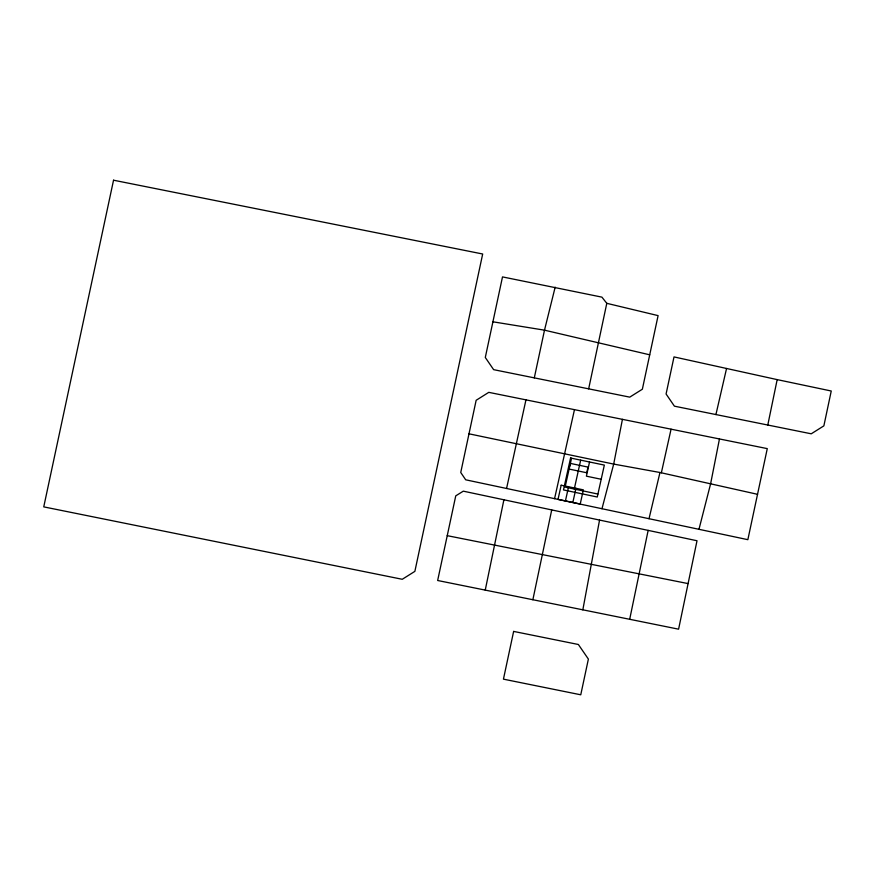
<?xml version="1.0" encoding="UTF-8"?>
<svg xmlns="http://www.w3.org/2000/svg" width="875" height="875" viewBox="0 0 875 875"><rect width="100%" height="100%" fill="white"/><g stroke="black" fill="none" stroke-linecap="round" stroke-linejoin="round"><path stroke-width="1.31" d="M582.837 609.82L437.653 580.497L455.755 495.852L463.302 491.159L697.014 540.75L678.595 629.18L582.837 609.82L599.55 520.078M622.431 419.344L767.277 448.623L747.852 539.678L465.697 479.806L460.742 472.489L476.153 400.291L488.775 392.35L622.431 419.344L613.692 464.089L601.978 508.725M719.458 438.966L710.609 483.809L698.972 529.298M485.242 590.111L503.902 499.778M629.683 619.303L648.156 530.381M767.791 425.031L777.175 379.619L674.013 356.912L666.083 394.002L674.417 406.175L811.245 433.803L823.867 425.863L831.25 391.005L777.175 379.619M532.864 599.747L551.72 509.917M588.656 388.85L606.791 303.319L601.923 297.139L502.502 276.905L485.297 357.481L493.631 369.655L629.748 397.141L642.359 389.222L658.098 315.623L606.791 303.319M534.297 377.88L544.502 330.17L555.166 287.164M506.57 488.469L525.952 399.864M565.425 500.938L568.575 486.763M574.262 489.038L580.672 460.141M572.83 502.48L575.969 488.305M589.542 462L586.403 476.175L601.202 479.27M661.358 472.806L671.07 429.188M554.564 498.663L574.47 409.664M571.539 458.227L565.086 487.091L597.92 494.058M715.925 414.564L726.556 368.484M649.02 518.711L659.969 472.5L757.575 494.32M492.92 321.803L544.502 330.17L649.72 354.812M659.969 472.5L613.692 464.089L468.989 433.814M447.223 535.664L688.078 583.592M113.542 180.206L43.75 506.877L402.259 579.283L414.87 571.364L482.683 254.002L113.542 180.206M513.636 631.411L503.442 679.153L580.759 694.794L588.383 659.083L578.375 644.492L513.636 631.411M561.17 485.209L558.031 499.384L580.223 504.033L583.363 489.858L561.17 485.209M570.566 458.019L563.489 489.934L597.264 497.011L604.341 465.095L570.566 458.019M570.238 463.378L568.98 469.044L586.742 472.762L588 467.097L570.238 463.378"/></g></svg>
